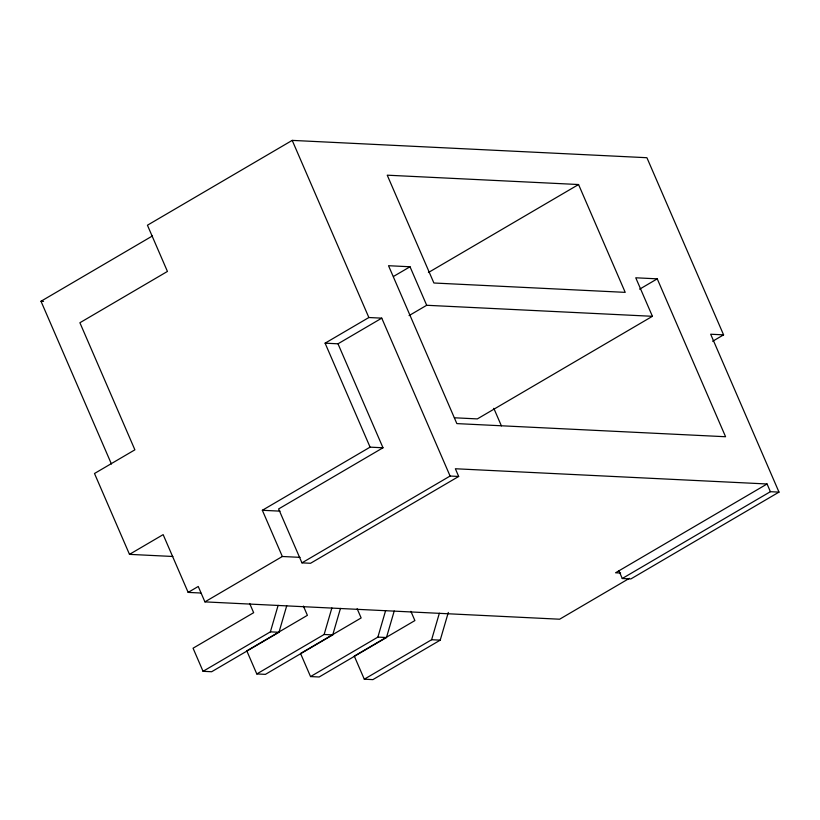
<?xml version="1.0" encoding="UTF-8"?>
<svg xmlns="http://www.w3.org/2000/svg" width="820" height="820" viewBox="0 0 820 820"><rect width="100%" height="100%" fill="white"/><g stroke="black" fill="none" stroke-linecap="round" stroke-linejoin="round"><path stroke-width="1.23" d="M249.659 603.458L253.657 612.694L193.059 648.21L203.052 671.313L270.385 631.851L278.123 605.345M203.052 671.313L211.652 671.734L278.984 632.271L286.723 605.765M303.4 606.082L307.397 615.328L246.799 650.844L256.793 673.948L324.136 634.485L331.874 607.968M256.793 673.948L265.393 674.368L332.736 634.905L340.474 608.389M357.141 608.707L361.148 617.952L300.54 653.468L310.544 676.572L377.876 637.109L385.615 610.603M310.544 676.572L319.144 676.992L386.476 637.529L394.215 611.023M410.892 611.33L414.889 620.576L354.291 656.092L364.285 679.196L431.617 639.733L439.356 613.227M364.285 679.196L372.885 679.616L440.217 640.153L448.314 612.438M712.631 341.274L723.578 334.857L646.918 157.717L292.207 140.384L147.436 225.223L167.434 271.44L79.899 322.742L134.89 449.821L94.495 473.499L129.488 554.361L172.866 556.483M111.428 464.007L41 301.258L152.397 235.975M393.508 276.442L410.031 266.766L426.687 305.276L652.412 316.305L635.756 277.795L657.25 278.841L725.577 436.732L456.853 423.602L388.526 265.711L410.031 266.766M428.409 272.527L578.561 184.531L625.219 292.361L433.893 283.002L387.235 175.183L578.561 184.531M325.099 343.17L337.994 343.805L382.991 447.781L370.086 447.146L325.099 343.17L368.867 317.524L381.761 318.15L450.088 476.041L458.687 476.461L455.356 468.753L767.069 483.984L770.4 491.692L779 492.113L710.673 334.222L723.578 334.857M337.994 343.805L381.761 318.15M409.077 315.597L426.687 305.276M129.488 554.361L163.149 534.63L188.149 592.399L200.808 593.014M300.058 557.364L282.346 556.493L262.349 510.286L370.086 447.146M639.631 289.173L657.25 278.841M382.991 447.781L278.615 508.943L301.944 562.858L310.544 563.278L458.687 476.461M652.412 316.305L477.342 418.907L454.393 417.78M188.149 592.399L198.245 586.474L204.918 601.88L559.63 619.213L629.432 578.305M204.918 601.88L282.346 556.493M301.944 562.858L450.088 476.041M767.069 483.984L615.564 572.78L620.627 573.026M618.936 570.802L622.267 578.51L770.4 491.692M779 492.113L630.867 578.93L622.267 578.51M41 301.258L43.552 301.381M262.349 510.286L280.061 511.147M270.385 631.851L278.984 632.271M324.136 634.485L332.736 634.905M377.876 637.109L386.476 637.529M431.617 639.733L440.217 640.153M493.824 408.339L501.409 425.887M292.207 140.384L368.867 317.524"/></g></svg>
